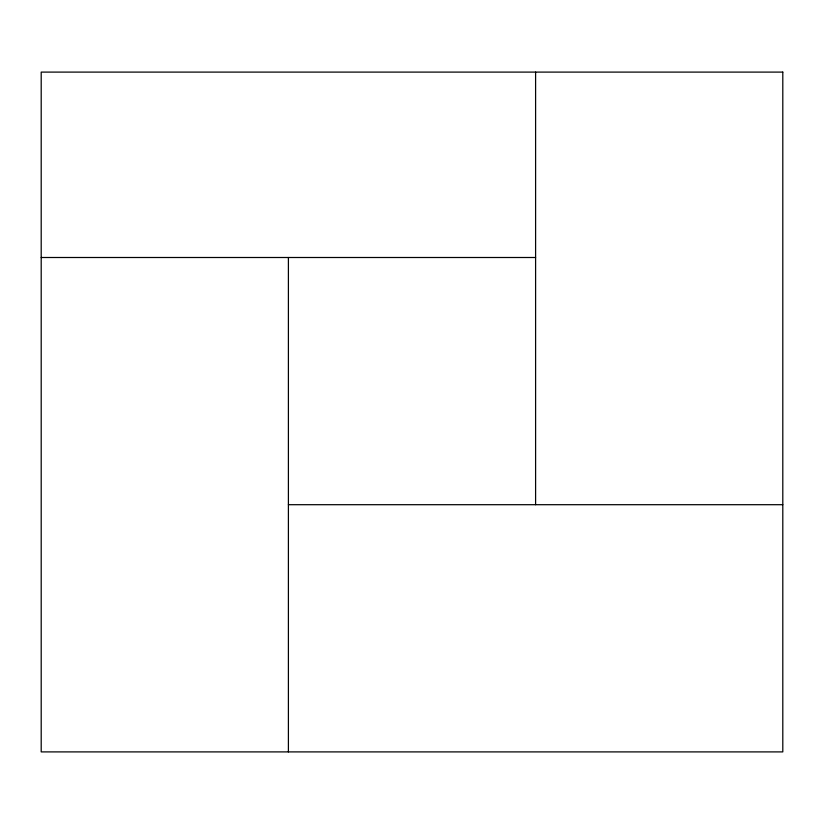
<?xml version="1.0" encoding="UTF-8"?>
<svg xmlns="http://www.w3.org/2000/svg" width="824" height="824" viewBox="0 0 824 824"><rect width="100%" height="100%" fill="white"/><g stroke="black" fill="none" stroke-linecap="round" stroke-linejoin="round"><path stroke-width="1.24" d="M41.2 257.5L535.6 257.5M288.4 504.7L782.8 504.7M535.6 72.1L535.6 504.7M288.4 257.5L288.4 751.9M782.8 72.1L41.2 72.1L41.2 751.9L782.8 751.9L782.8 72.1"/></g></svg>
